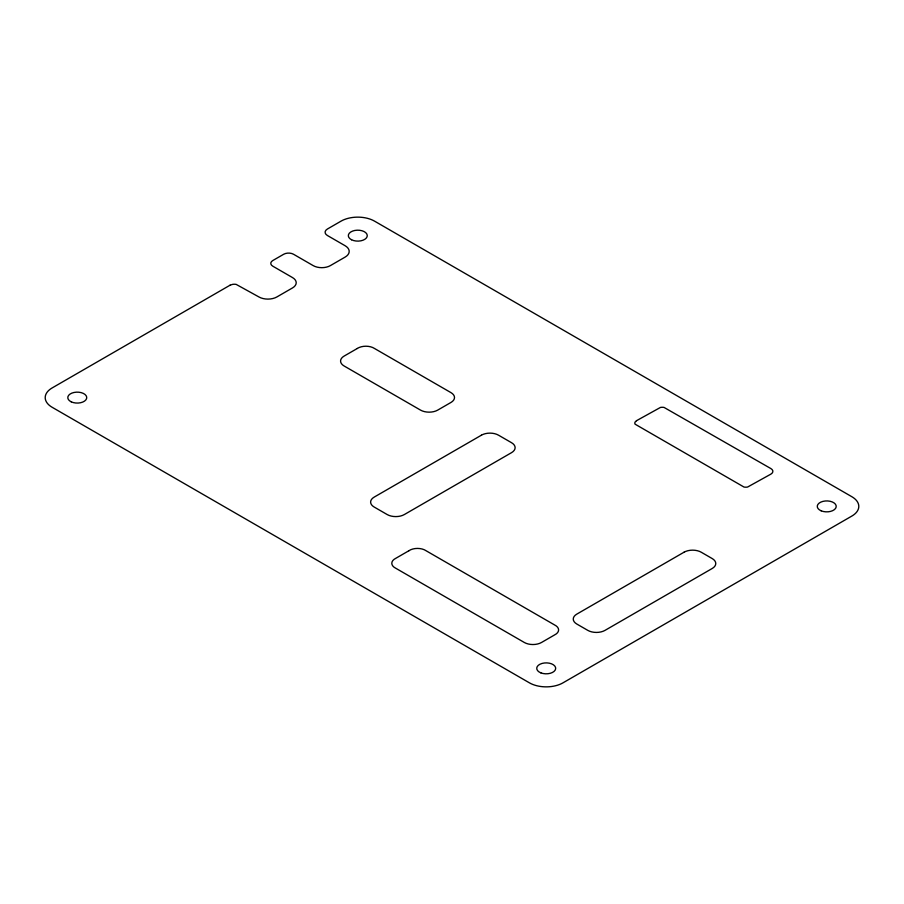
<?xml version="1.0" encoding="UTF-8"?>
<svg xmlns="http://www.w3.org/2000/svg" width="904" height="904" viewBox="0 0 904 904"><rect width="100%" height="100%" fill="white"/><g stroke="black" fill="none" stroke-linecap="round" stroke-linejoin="round"><path stroke-width="1.36" d="M636.495 420.699L635.094 422.066A6.079 3.514 0 0 0 635.094 424.179L743.969 487.03A6.091 3.514 0 0 0 747.619 487.03L770.875 474.137A6.825 3.932 0 0 0 770.875 468.566L664.09 407.444A6.091 3.514 0 0 0 660.44 407.444L636.495 420.699M230.079 285.189L52.138 387.94A23.685 13.673 0 0 0 52.138 407.275L529.462 682.859A23.685 13.673 0 0 0 562.955 682.859L851.862 516.06A23.685 13.673 0 0 0 851.862 496.725L374.538 221.141A23.685 13.673 0 0 0 341.045 221.141L327.429 229.006A7.978 4.599 0 0 0 327.429 235.515L345.113 245.73A13.922 8.034 0 0 1 345.113 257.098L330.344 265.629A12.102 6.983 0 0 1 313.225 265.629L293.517 254.25A6.938 4 0 0 0 283.709 254.25L272.805 260.533A6.938 4 0 0 0 272.805 266.194L292.523 277.584A12.656 7.311 0 0 1 292.523 287.913L276.85 296.964A12.656 7.311 0 0 1 258.951 296.964L236.181 284.398A6.362 3.672 0 0 0 232.497 284.398L230.079 285.189M357.317 348.469L344.13 356.074A12.136 7.006 0 0 0 344.13 365.996L420.541 410.111A12.136 7.006 0 0 0 437.705 410.111L451.006 402.427A11.989 6.916 0 0 0 450.893 392.585L374.482 348.469A11.379 6.565 0 0 0 357.317 348.469M481.391 435.208L374.166 497.121A12.136 7.006 0 0 0 374.166 507.031L387.183 514.545A12.136 7.006 0 0 0 404.348 514.545L511.574 452.633A12.136 7.006 0 0 0 511.574 442.723L498.556 435.208A12.001 6.927 0 0 0 481.391 435.208M408.902 550.739L395.749 558.333A11.266 6.509 0 0 0 395.749 568.243L524.343 642.484A12.136 7.006 0 0 0 541.507 642.484L554.649 634.89A11.266 6.509 0 0 0 554.649 624.98L426.066 550.739A11.164 6.441 0 0 0 408.902 550.739M684.045 552.208L576.808 614.121A12.136 7.006 0 0 0 576.808 624.031L587.826 630.382A12.136 7.006 0 0 0 604.991 630.382L712.216 568.48A12.136 7.006 0 0 0 712.216 558.57L701.21 552.208A12.136 7.006 0 0 0 684.045 552.208M351.554 239.763A9.469 5.469 0 0 0 367.092 236.701A9.469 5.469 0 0 0 354.73 230.475A9.469 5.469 0 0 0 351.554 239.763M540.874 672.87A9.469 5.469 0 0 0 555.655 668.768A9.469 5.469 0 0 0 542.095 663.423A9.469 5.469 0 0 0 540.874 672.87M821.171 510.816A9.469 5.469 0 0 0 836.166 506.963A9.469 5.469 0 0 0 822.889 501.392A9.469 5.469 0 0 0 821.171 510.816M71.235 401.828A9.469 5.469 0 0 0 86.603 398.517A9.469 5.469 0 0 0 73.947 392.483A9.469 5.469 0 0 0 71.235 401.828"/></g></svg>
